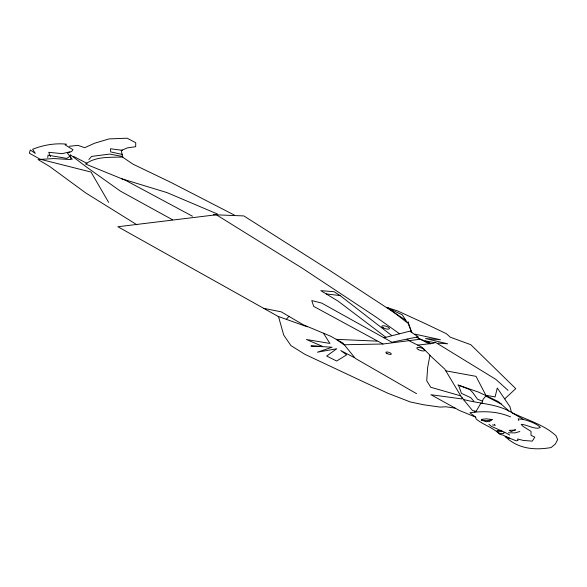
<?xml version="1.0" encoding="UTF-8"?>
<svg xmlns="http://www.w3.org/2000/svg" width="587" height="587" viewBox="0 0 587 587"><rect width="100%" height="100%" fill="white"/><g stroke="black" fill="none" stroke-linecap="round" stroke-linejoin="round"><path stroke-width="0.88" d="M462.057 397.634L462.028 398.947L430.909 394.713L459.423 410.467L475.815 417.232M47.752 157.646L48.017 155.173L66.793 158.402L69.912 156.296M504.02 432.259L503.793 433.477L501.012 433.624L497.981 432.612M481.964 403.313L483.182 399.101L485.882 396.108L501.159 404.047L508.878 410.951C494.819 403.651 478.398 403.599 463.348 399.424L472.462 410.504L476.094 411.318L480.966 403.093M501.79 431.056L501.511 431.731L496.69 430.858M88.85 159.539L91.631 156.406L109.74 154.088L122.213 156.421M286.317 319.335L289.053 316.254M504.776 398.852L515.753 388.623L470.789 344.694L450.288 337.202L446.289 333.636L424.981 323.481L397.362 310.809L386.356 307.317L402.344 314.867L407.371 322.843L387.736 307.566M474.634 411.979L476.094 411.318M515.481 429.728L511.204 431.555L509.186 430.322L515.437 430.066M491.979 419.426L488.472 420.608L484.759 420.652L481.215 419.969L486.498 421.833L487.393 421.371L488.868 421.745L492.398 419.588L486.645 418.832L481.964 419.309L482.059 420.27M519.855 431.511L514.953 432.905L508.386 432.766M497.365 430.983L500.425 430.374L502.377 431.313M383.942 337.789L409.748 331.193L418.252 336.799L392.776 341.986M69.897 151.82L62.163 153.669L48.728 152.312L50.467 156.656M377.059 341.135L336.226 339.345L343.894 344.76L382.995 344.004L419.588 339.308M417.702 345.105L433.221 343.322L434.835 342.691L425.406 340.915M69.229 146.273L77.961 145.363L84.697 147.704L94.632 143.228L109.013 138.914L127.203 138.202L135.744 142.744L135.692 146.706L127.54 147.843L121.23 150.485L122.778 157.111M213.404 214.71L243.869 215.928L328.977 269.976L405.771 320.179M438.115 343.124L447.69 343.813L425.546 338.552L440.463 339.741L415.016 334.142M326.255 293.94L340.071 295.562L391.324 335.258M122.529 150.316L110.451 148.753L110.716 151.923L122.199 154.41M455.167 408.134L445.9 406.776L440.118 407.092L423.785 404.795L410.247 401.934L387.904 393.283L304.873 354.321L290.903 345.567L283.697 335.067L278.546 316.657L117.877 226.743L216.339 214.761L302.092 268.09L375.937 316.965L399.571 333.79M492.478 424.907L495.245 425.406L494.349 424.24M445.849 370.83L476.028 376.348L485.845 395.256L495.098 396.937L497.277 388.007L509.986 406.754L511.453 412.331M263.688 308.344L281.224 311.836L303.112 324.692L330.635 336.212L342.845 342.962L355.245 358.349L416.55 393.657M460.751 395.873L430.748 387.266L426.72 380.75L427.674 367.403L429.97 355.164L421.987 347.233L410.328 341.443L407.018 339.088M121.722 178.786L166.994 192.602L217.388 213.991M430.682 343.865L426.844 342.647L416.565 337.143M510.587 416.917C497.82 411.326 483.541 410.841 469.908 412.749L475.514 417.056L476.218 419.096C483.593 425.039 493.073 427.549 499.698 434.219L503.052 435.158L509.296 438.196L505.121 436.464C517.822 448.82 534.295 450.471 551.09 447.558L555.375 444.021L557.65 439.582L556.021 435.745C542.161 423.051 523.296 419.287 507.425 410.196M457.904 384.947L478.772 392.204L497.923 401.391L501.459 404.12M278.223 316.444L307.331 326.827M429.779 342.698L419.522 338.985L416.953 337.063M482.573 401.222L477.502 399.189L472.572 392.358L469.813 389.607L458.528 385.204L461.463 393.356L470.803 397.707L473.79 401.163M505.37 436.567L516.281 440.837L518.035 440.492L517.558 438.995L523.34 440.448L532.299 441.131L534.794 437.183L531.044 435.319L530.993 431.364L522.819 426.228L521.219 424.298C526.928 424.783 531.91 428.253 537.919 428.253L540.356 427.395A16.928 5.4 17.4 0 0 523.252 419.463L518.182 418.839L518.82 420.556M73.536 156.384L87.023 163.399M353.983 357.439L340.761 350.571L346.623 354.849L336.644 361.034L326.673 356.038L336.762 348.744L317.442 352.193L332.059 347.211L310.941 345.985L322.41 346.315L306.465 339.521L329.916 343.432L323.43 333.196M234.382 215.099L171.074 182.484L132.919 164.125L122.456 157.03C109.938 157.514 96.151 156.171 85.555 164.015L125.383 180.231L192.455 216.214M172.475 219.743L120.526 191.186L86.927 167.339L70.242 154.675L71.034 159.569L53.806 158.578L38.016 159.532L49.66 166.481L85.812 192.984L136.859 224.74M382.995 344.004L313.707 306.392L311.763 300.544L321.735 303.105L392.527 342.566M523.039 419.162L512.282 412.984M509.721 435.062L505.598 432.7L491.473 426.404L488.89 424.298M340.071 295.562L334.054 291.717L320.788 290.646L338.097 301.131L385.879 337.29M434.96 342.038L495.824 379.356L508.041 390.37M429.926 355.384L444.799 369.135L461.059 396.394L463.803 399.791M72.201 159.326L67.402 153.119L71.577 151.512L73.008 149.714L65.091 144.879L66.382 144.167C55.083 142.942 43.225 145.077 32.645 149.252L35.286 153.398L30.289 149.978L29.35 153.178L40.232 159.246L91.022 172.057L108.617 202.339M407.686 322.373L411.935 332.631M408.068 321.683L411.458 332.323M383.296 327.854A4.006 1.277 17.4 0 0 389.46 328.698A4.006 1.277 17.4 0 0 384.199 325.814A4.006 1.277 17.4 0 0 383.296 327.854M418.362 349.595A4.168 1.328 17.4 0 0 424.768 350.468A4.168 1.328 17.4 0 0 419.301 347.475A4.168 1.328 17.4 0 0 418.362 349.595M386.921 353.499A2.854 0.91 17.4 0 0 391.302 354.1A2.854 0.91 17.4 0 0 387.559 352.053A2.854 0.91 17.4 0 0 386.921 353.499"/></g></svg>
